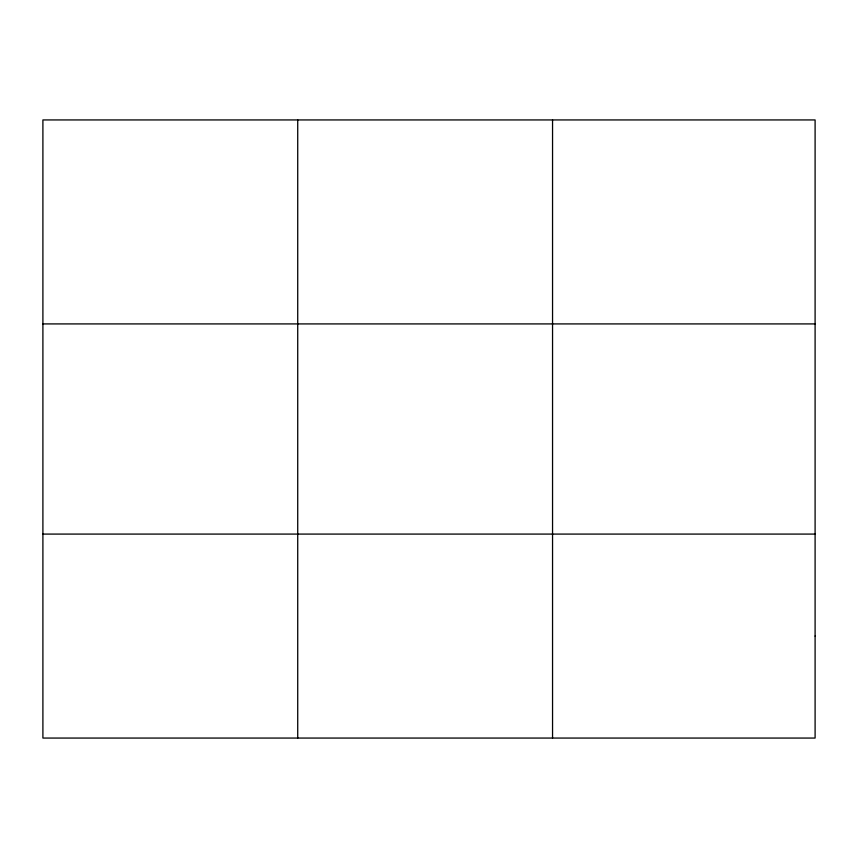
<?xml version="1.0" encoding="UTF-8"?>
<svg xmlns="http://www.w3.org/2000/svg" width="858" height="858" viewBox="0 0 858 858"><rect width="100%" height="100%" fill="white"/><g stroke="black" fill="none" stroke-linecap="round" stroke-linejoin="round"><path stroke-width="1.29" d="M297.726 119.938L297.726 738.062M552.552 119.938L552.552 738.062M42.9 323.916L815.1 323.916M42.9 534.084L815.1 534.084M815.1 636.068L815.1 738.062L42.9 738.062L42.9 119.938L815.1 119.938L815.1 636.068"/></g></svg>
